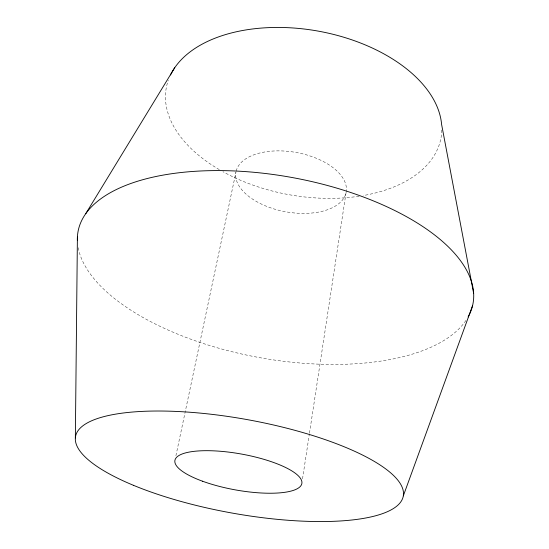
<?xml version="1.0" encoding="UTF-8"?>
<svg xmlns="http://www.w3.org/2000/svg" width="549" height="549" viewBox="0 0 549 549"><rect width="100%" height="100%" fill="white"/><g stroke="black" fill="none" stroke-linecap="round" stroke-linejoin="round"><path stroke-width="0.41" stroke-dasharray="2.75 2.06" d="M302.533 478.845L309.355 433.964M309.485 433.12L346.055 192.651M175.906 455.739L235.995 171.912M236.173 171.075A56.005 30.106 10.3 0 1 324.095 161.934A56.005 30.106 10.3 0 1 313.87 212.813A56.005 30.106 10.3 0 1 235.864 172.599M465.936 320.458A200.742 91.511 10.3 0 1 256.637 357.083A200.742 91.511 10.3 0 1 78.157 247.64M441.787 130.065A139.618 83.077 10.3 0 1 363.266 195.547M359.142 196.219A139.618 83.077 10.3 0 1 222.942 171.686M219.305 169.62A139.618 83.077 10.3 0 1 168.275 80.332"/><path stroke-width="0.82" d="M75.35 437.944L77.402 237.079M403.323 495.857L472.572 305.628M85.726 213.705L174.712 67.74M473.65 293.392L441.602 124.431A139.618 83.077 10.3 0 0 318.66 31.197A139.618 83.077 10.3 0 0 170.519 74.952M77.368 240.311A200.742 91.511 10.3 0 1 297.881 178.61A200.742 91.511 10.3 0 1 468.119 316.924M202.554 481.219A64.514 18.172 10.3 0 0 301.758 483.923A64.514 18.172 10.3 0 0 210.823 450.743A64.514 18.172 10.3 0 0 202.554 481.219M133.482 485.323A166.56 47.324 10.3 0 0 400.907 501.711A166.56 47.324 10.3 0 0 183.84 411.832A166.56 47.324 10.3 0 0 133.482 485.323"/></g></svg>
